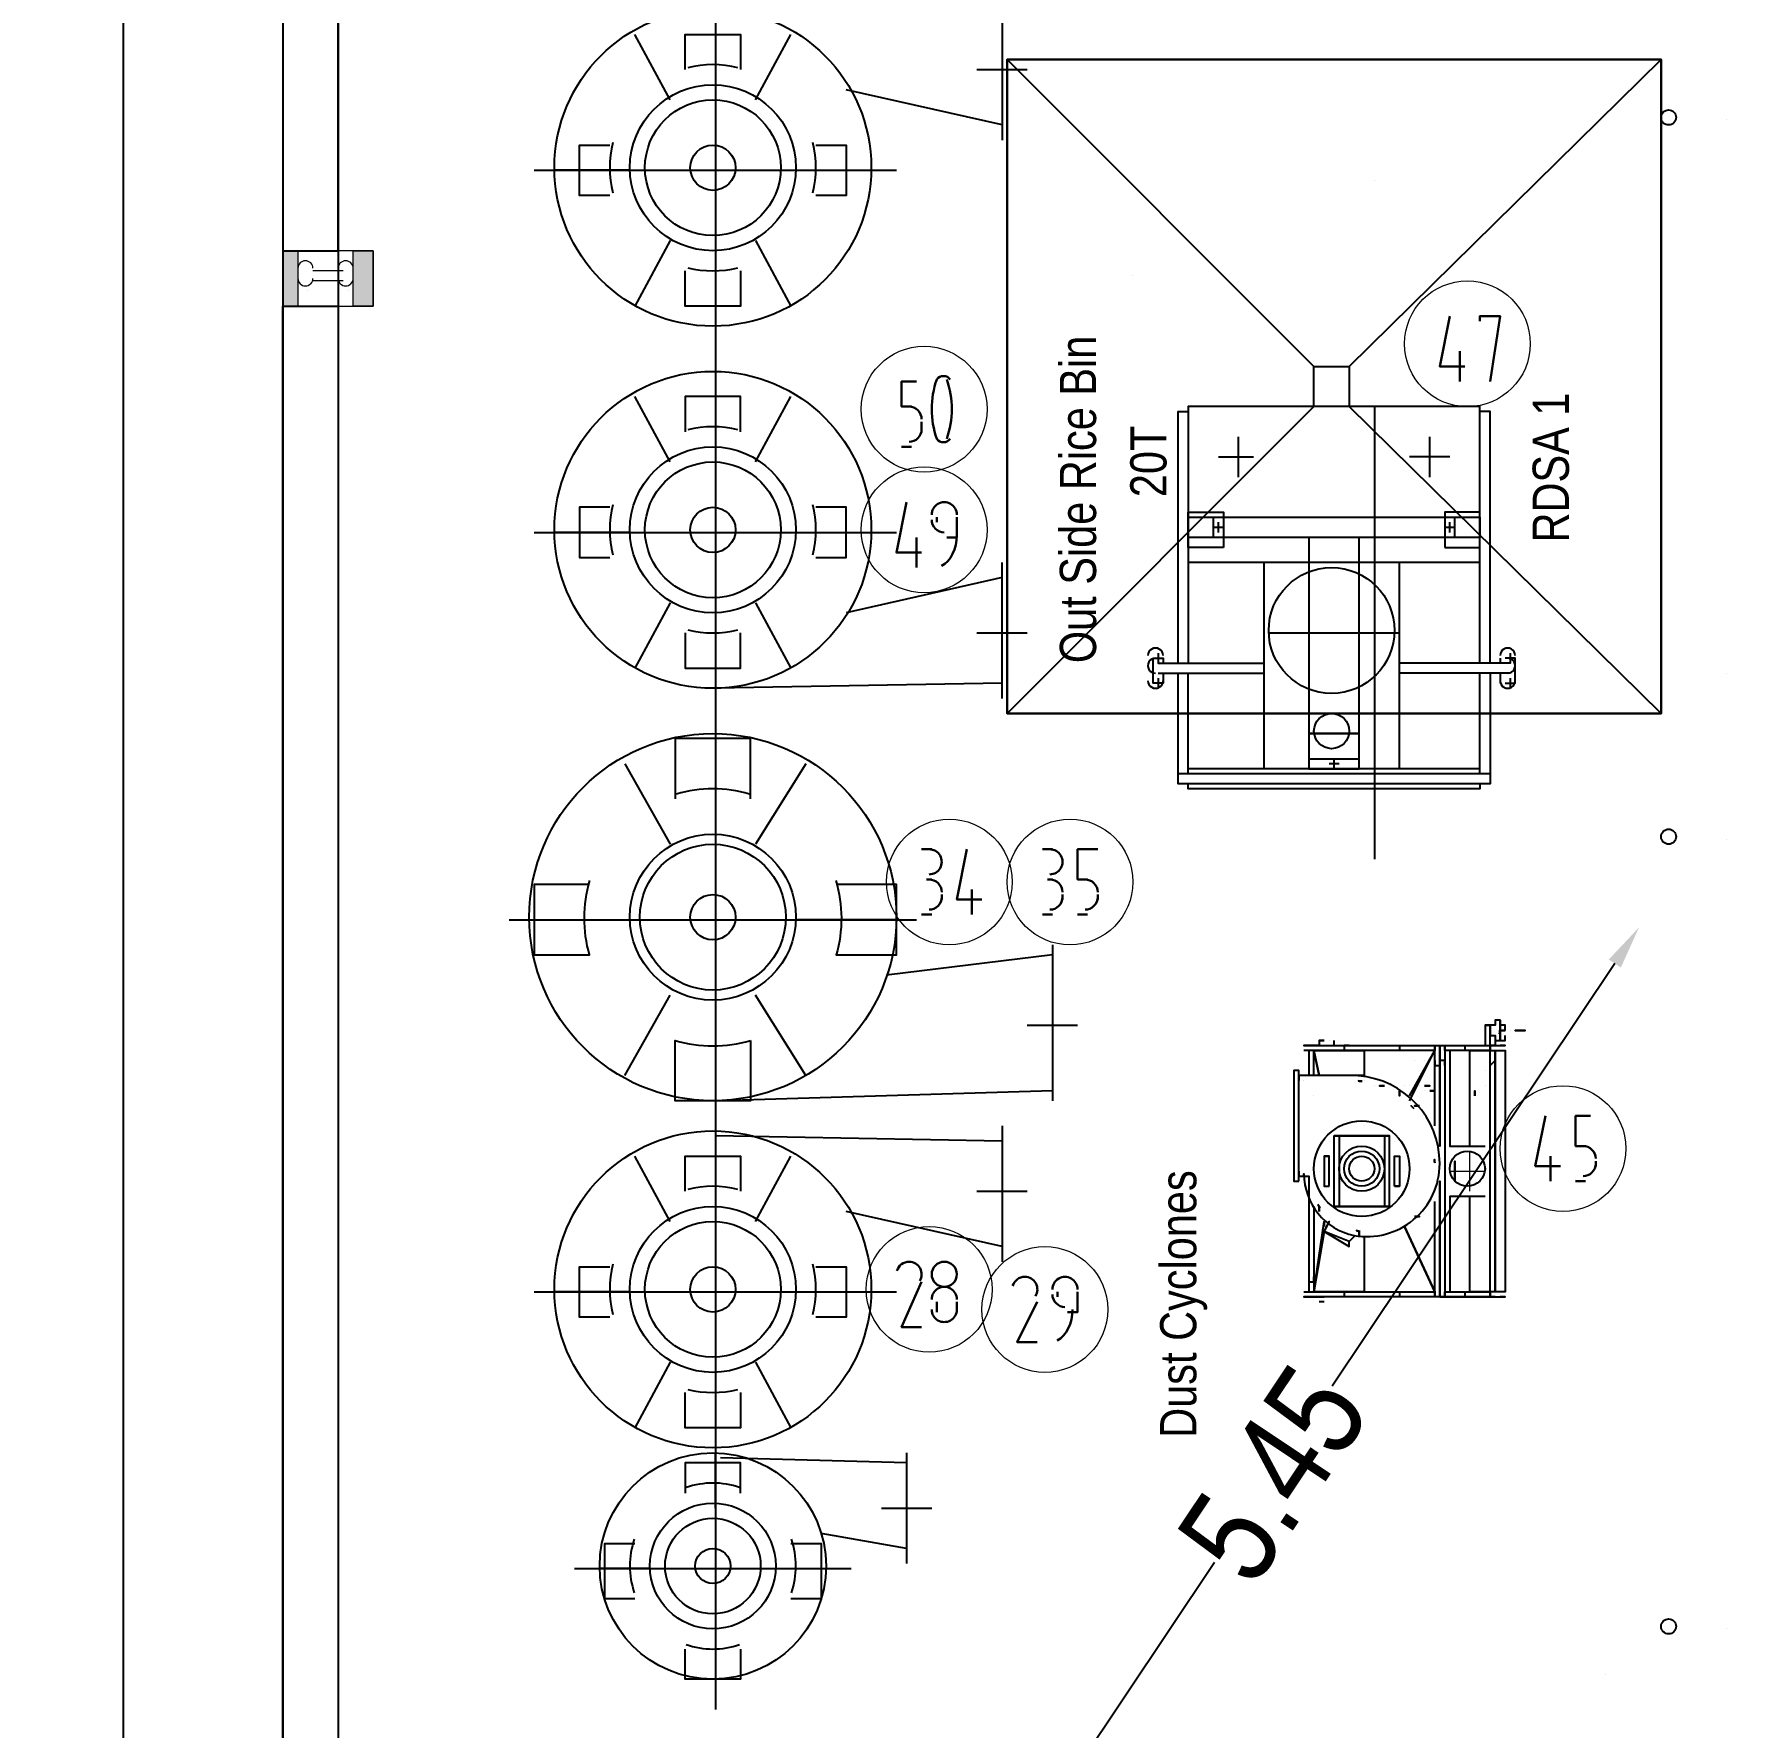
# Model space of a CAD drawing. Header units: metres. Extents: x -941 to 1333, y -28 to 1490.
# Drawn here: x 828.95 to 835.99, y 354.05 to 361.07 of the extents above; entities that cross this region are included whole.
import ezdxf

# ---------------------------------------------------------------- set-up
doc = ezdxf.new("R2010")
doc.units = ezdxf.units.M
for name, color, linetype in [('BLK_1_FLR_0_CARPET_AREA', 45, 'Continuous'), ('BLK_1_FLR_0_REGULAR_ROOM_1', 4, 'Continuous'), ('DIST_EXIT', 7, 'Continuous'), ('window', 3, 'Continuous')]:
    doc.layers.add(name, color=color, linetype=linetype)
doc.styles.add('style2A', font='swissc.ttf')
doc.dimstyles.get("Standard").update_dxf_attribs({"dimtxt": 0.4, "dimasz": 0.18, "dimexe": 0.18, "dimexo": 0.0625, "dimgap": 0, "dimtad": 0, "dimzin": 0, "dimdsep": 46, "dimtxsty": 'style2A', "dimcen": 0.09, "dimse1": 1, "dimse2": 1, "dimadec": 0, "dimazin": 0, "dimtfac": 1, "dimtofl": 0, "dimtmove": 0, "dimatfit": 3, "dimfxl": 0, "dimtolj": 1, "dimtzin": 0, "dimarcsym": 0})

# ---------------------------------------------------------------- blocks, each defined once
blk = doc.blocks.new('*D9')
at = {"layer": 'Defpoints', "color": 0}
for p in [(835.5958, 357.3657), (835.5958, 357.3657), (832.5677, 352.8386)]:
    blk.add_point(p, dxfattribs=at)
at = {"layer": 'DIST_EXIT', "color": 0, "lineweight": -2}
for p, q in [((835.4957, 357.2161), (834.3255, 355.4665)), ((832.6678, 352.9882), (833.8381, 354.7378))]:
    blk.add_line(p, q, dxfattribs=at)
at = {"layer": 'DIST_EXIT', "color": 0}
for points in [[(835.4708, 357.2328), (835.5207, 357.1994), (835.5958, 357.3657)], [(832.6429, 353.0049), (832.6927, 352.9716), (832.5677, 352.8386)]]:
    blk.add_solid(points, dxfattribs=at)
at = {"layer": 'DIST_EXIT', "color": 0, "insert": (834.0818, 355.1022), "char_height": 0.4, "attachment_point": 5, "rotation": 56.22233, "style": 'style2A'}
blk.add_mtext('\\A1;5.45', dxfattribs=at)
blk = doc.blocks.new('*D973')
at = {"layer": 'Defpoints', "color": 0}
for p in [(829.3206, 413.1762), (830.2093, 413.1762), (830.2093, 352.6697)]:
    blk.add_point(p, dxfattribs=at)
at = {"layer": 'window', "color": 0, "lineweight": -2}
for p, q in [((829.3206, 412.9962), (829.3206, 383.4584)), ((829.3206, 352.8497), (829.3206, 382.3875))]:
    blk.add_line(p, q, dxfattribs=at)
at = {"layer": 'window', "color": 0}
for points in [[(829.2906, 412.9962), (829.3506, 412.9962), (829.3206, 413.1762)], [(829.2906, 352.8497), (829.3506, 352.8497), (829.3206, 352.6697)]]:
    blk.add_solid(points, dxfattribs=at)
at = {"layer": 'window', "color": 0, "insert": (829.3206, 382.923), "char_height": 0.4, "attachment_point": 5, "rotation": 90, "style": 'style2A'}
blk.add_mtext('\\A1;60.51', dxfattribs=at)
blk = doc.blocks.new('*D971')
at = {"layer": 'Defpoints', "color": 0}
for p in [(829.9802, 413.4053), (827.8122, 352.4406), (829.9802, 352.4406)]:
    blk.add_point(p, dxfattribs=at)
at = {"layer": 'window', "color": 0, "lineweight": -2}
for p, q in [((827.8122, 413.2253), (827.8122, 383.4949)), ((827.8122, 352.6206), (827.8122, 382.351))]:
    blk.add_line(p, q, dxfattribs=at)
at = {"layer": 'window', "color": 0}
for points in [[(827.7822, 413.2253), (827.8422, 413.2253), (827.8122, 413.4053)], [(827.7822, 352.6206), (827.8422, 352.6206), (827.8122, 352.4406)]]:
    blk.add_solid(points, dxfattribs=at)
at = {"layer": 'window', "color": 0, "insert": (827.8122, 382.923), "char_height": 0.4, "attachment_point": 5, "rotation": 90, "style": 'style2A'}
blk.add_mtext('\\A1;60.97', dxfattribs=at)

msp = doc.modelspace()

# ---------------------------------------------------------------- linework, layer by layer
at = {"lineweight": 18}
for points in [[(836.66613, 352.44061), (829.98021, 352.44061), (829.98021, 413.40534), (836.66613, 413.40534), (841.5608, 413.40534)], [(830.08435, 360.12629), (830.08435, 360.12629)], [(830.25098, 360.12629), (830.25098, 360.12629)], [(830.35512, 360.12629), (830.35512, 359.93884)], [(830.0427, 360.08463), (830.0427, 360.04298)], [(830.10518, 360.08463), (830.10518, 360.08463)], [(830.23015, 360.08463), (830.10518, 360.08463)], [(830.23015, 360.08463), (830.23015, 360.08463)], [(830.27181, 360.04298), (830.27181, 360.08463)], [(830.08435, 360.00132), (830.08435, 360.00132)], [(830.10518, 360.04298), (830.10518, 360.04298)], [(830.23015, 360.04298), (830.10518, 360.04298)], [(830.23015, 360.04298), (830.23015, 360.04298)], [(830.25098, 360.00132), (830.25098, 360.00132)], [(834.89572, 356.27304), (834.89572, 356.35635), (834.89572, 356.43966)], [(834.8124, 356.35635), (834.87489, 356.35635), (834.89572, 356.35635), (834.9582, 356.35635)]]:
    msp.add_lwpolyline(points, dxfattribs=at)
at = {"lineweight": 25}
for points in [[(829.98021, 352.44061), (848.26755, 352.44061), (848.26755, 413.40534), (829.98021, 413.40534)], [(829.98021, 360.16795), (830.20933, 360.16795), (830.20933, 367.5412), (829.98021, 367.5412)], [(832.9795, 358.25173), (835.68719, 358.25173), (835.68719, 360.95943), (832.9795, 360.95943), (832.9795, 358.25173), (834.25003, 359.52227), (832.9795, 358.25173), (832.9795, 360.95943), (835.68719, 360.95943), (835.68719, 358.25173)], [(834.25003, 359.68889), (832.9795, 360.95943)], [(830.20933, 352.81552), (829.98021, 352.81552), (829.98021, 359.93884), (830.20933, 359.93884)], [(834.25003, 359.52227), (834.25003, 359.68889), (834.39583, 359.68889), (834.39583, 359.52227)], [(834.25003, 359.52227), (834.25003, 359.68889), (834.39583, 359.68889), (834.39583, 359.52227)], [(835.68719, 358.25173), (834.39583, 359.52227)], [(833.87512, 358.93907), (833.72932, 358.93907), (833.72932, 359.08487), (833.87512, 359.08487)], [(834.79157, 358.93907), (834.93737, 358.93907), (834.93737, 359.08487), (834.79157, 359.08487)], [(833.72932, 359.06404), (834.93737, 359.06404), (834.93737, 358.98073), (833.72932, 358.98073)], [(834.43749, 358.02262), (834.43749, 358.16842), (834.22921, 358.16842), (834.22921, 358.02262)], [(834.29169, 356.89789), (834.27086, 356.89789)], [(835.12483, 356.93955), (835.104, 356.93955), (835.12483, 356.93955), (835.104, 356.93955)], [(834.97903, 356.87706), (834.97903, 356.85623), (834.79157, 356.85623), (834.79157, 356.87706)], [(834.99986, 356.85623), (834.99986, 355.85647)], [(834.18755, 356.31469), (834.18755, 356.77292), (834.16672, 356.77292), (834.16672, 356.31469)], [(834.54163, 356.71043), (834.5208, 356.71043)], [(834.60412, 356.66878), (834.60412, 356.6896)], [(834.70826, 356.71043), (834.72909, 356.71043)], [(834.91654, 356.66878), (834.91654, 356.6896)], [(834.91654, 356.66878), (834.91654, 356.6896)], [(834.33335, 356.21055), (834.33335, 356.50215), (834.35418, 356.50215), (834.35418, 356.21055)], [(834.33335, 356.50215), (834.56246, 356.50215)], [(834.56246, 356.21055), (834.56246, 356.50215), (834.54163, 356.50215), (834.54163, 356.21055)], [(834.31252, 356.29387), (834.31252, 356.41884), (834.29169, 356.41884), (834.29169, 356.29387)], [(834.58329, 356.29387), (834.58329, 356.41884), (834.60412, 356.41884), (834.60412, 356.29387)], [(834.83323, 356.31469), (834.83323, 356.39801)], [(834.27086, 356.18972), (834.27086, 356.21055)], [(834.6666, 356.16889), (834.68743, 356.16889)], [(834.39583, 356.06475), (834.29169, 356.10641), (834.39583, 356.04392)], [(834.43749, 356.08558), (834.43749, 356.10641)], [(834.97903, 355.85647), (834.97903, 355.83564), (834.79157, 355.83564), (834.79157, 355.85647)]]:
    msp.add_lwpolyline(points, close=True, dxfattribs=at)
for points in [[(831.77146, 361.25102), (831.77146, 359.75138), (831.77146, 358.25173), (831.77146, 356.54381)], [(832.95867, 361.20937), (832.95867, 360.62617)], [(831.584, 360.7928), (831.4382, 361.06357)], [(831.64648, 360.91777), (831.64648, 361.06357), (831.8756, 361.06357), (831.8756, 360.91777)], [(831.93808, 360.7928), (832.08388, 361.06357)], [(832.85453, 360.91777), (833.06282, 360.91777)], [(834.39583, 359.68889), (835.68719, 360.95943)], [(832.95867, 360.68866), (832.31299, 360.83446)], [(835.95796, 360.70949), (835.95796, 360.70949)], [(831.33406, 360.39706), (831.20909, 360.39706), (831.20909, 360.60534), (831.33406, 360.60534)], [(832.18802, 360.60534), (832.31299, 360.60534), (832.31299, 360.39706), (832.18802, 360.39706)], [(831.02163, 360.5012), (832.52128, 360.5012)], [(831.41737, 360.5012), (831.10495, 360.5012)], [(832.10471, 360.5012), (832.41714, 360.5012)], [(834.49998, 360.45955), (834.49998, 360.45955)], [(831.584, 360.2096), (831.4382, 359.93884)], [(831.93808, 360.2096), (832.08388, 359.93884)], [(831.8756, 360.08463), (831.8756, 359.93884), (831.64648, 359.93884), (831.64648, 360.08463)], [(833.50021, 360.06381), (833.50021, 360.06381)], [(831.584, 359.29315), (831.4382, 359.56392)], [(831.8756, 359.41813), (831.8756, 359.56392), (831.64648, 359.56392), (831.64648, 359.41813)], [(831.93808, 359.29315), (832.08388, 359.56392)], [(833.68767, 358.46002), (833.68767, 359.50144), (833.72932, 359.50144)], [(834.93737, 358.46002), (834.93737, 359.52227), (833.72932, 359.52227), (833.72932, 358.46002)], [(834.49998, 359.52227), (834.49998, 357.64771)], [(834.97903, 358.46002), (834.97903, 359.50144), (834.93737, 359.50144)], [(833.93761, 359.23067), (833.93761, 359.3973)], [(834.72909, 359.23067), (834.72909, 359.3973)], [(833.8543, 359.31398), (834.00009, 359.31398)], [(834.8124, 359.31398), (834.64577, 359.31398)], [(831.33406, 359.1057), (831.20909, 359.1057), (831.20909, 358.89742), (831.33406, 358.89742)], [(832.18802, 358.89742), (832.31299, 358.89742), (832.31299, 359.1057), (832.18802, 359.1057)], [(831.02163, 359.00156), (832.52128, 359.00156)], [(831.41737, 359.00156), (831.10495, 359.00156)], [(832.10471, 359.00156), (832.41714, 359.00156)], [(833.83347, 358.98073), (833.83347, 359.06404)], [(833.87512, 359.02239), (833.83347, 359.02239)], [(833.8543, 359.00156), (833.8543, 359.04321)], [(833.8543, 359.02239), (833.8543, 359.02239)], [(834.83323, 359.02239), (834.79157, 359.02239)], [(834.8124, 359.00156), (834.8124, 359.04321)], [(834.8124, 359.02239), (834.8124, 359.02239)], [(834.83323, 358.98073), (834.83323, 359.06404)], [(834.22921, 358.98073), (834.22921, 358.06428), (834.43749, 358.06428), (834.43749, 358.98073)], [(832.95867, 358.31422), (832.95867, 358.87659)], [(834.93737, 358.87659), (833.72932, 358.87659)], [(834.04175, 358.87659), (834.04175, 358.02262)], [(834.60412, 358.02262), (834.60412, 358.87659)], [(832.95867, 358.8141), (832.31299, 358.6683)], [(831.584, 358.70996), (831.4382, 358.43919)], [(831.93808, 358.70996), (832.08388, 358.43919)], [(831.64648, 358.58499), (831.64648, 358.43919), (831.8756, 358.43919), (831.8756, 358.58499)], [(832.85453, 358.58499), (833.06282, 358.58499)], [(834.06258, 358.58499), (834.60412, 358.58499)], [(833.62518, 358.41836), (833.62518, 358.37671), (833.58353, 358.37671), (833.58353, 358.48085), (833.62518, 358.48085), (833.62518, 358.46002)], [(833.60435, 358.50168), (833.60435, 358.46002), (834.04175, 358.46002)], [(833.60435, 358.48085), (833.60435, 358.48085)], [(835.06234, 358.50168), (835.06234, 358.46002), (834.60412, 358.46002)], [(835.02069, 358.48085), (835.02069, 358.46002)], [(835.04151, 358.37671), (835.08317, 358.37671), (835.08317, 358.48085), (835.04151, 358.48085)], [(835.06234, 358.48085), (835.06234, 358.48085)], [(832.95867, 358.37671), (831.77146, 358.35588)], [(833.60435, 358.41836), (834.04175, 358.41836)], [(833.60435, 358.39753), (833.60435, 358.35588)], [(833.60435, 358.37671), (833.60435, 358.37671)], [(834.97903, 358.41836), (834.97903, 357.96014), (833.68767, 357.96014), (833.68767, 358.41836)], [(833.72932, 358.00179), (833.72932, 358.41836)], [(835.06234, 358.41836), (834.60412, 358.41836)], [(834.93737, 358.00179), (834.93737, 358.41836)], [(835.02069, 358.41836), (835.02069, 358.37671)], [(835.06234, 358.39753), (835.06234, 358.35588)], [(835.06234, 358.37671), (835.06234, 358.37671)], [(835.95796, 358.41836), (835.95796, 358.41836)], [(834.22921, 358.16842), (834.43749, 358.16842)], [(831.91725, 357.89765), (831.91725, 358.12676), (831.91725, 358.14759), (831.60483, 358.14759), (831.60483, 358.12676), (831.60483, 357.89765)], [(831.39654, 358.04345), (831.584, 357.7102)], [(832.14637, 358.04345), (831.93808, 357.7102)], [(834.93737, 358.02262), (833.72932, 358.02262)], [(834.35418, 358.04345), (834.31252, 358.04345)], [(834.33335, 358.02262), (834.33335, 358.06428)], [(834.33335, 358.04345), (834.33335, 358.04345)], [(834.97903, 358.00179), (833.68767, 358.00179)], [(834.93737, 357.96014), (834.93737, 357.93931), (833.72932, 357.93931), (833.72932, 357.96014)], [(834.39583, 357.96014), (834.25003, 357.96014)], [(835.95796, 357.73102), (835.95796, 357.73102)], [(831.02163, 357.54357), (831.02163, 357.54357)], [(830.91749, 357.39777), (832.60459, 357.39777)], [(831.02163, 357.39777), (831.41737, 357.39777)], [(832.52128, 357.39777), (832.10471, 357.39777)], [(831.02163, 357.25197), (831.02163, 357.25197)], [(833.16696, 357.25197), (832.47962, 357.16866)], [(833.16696, 357.29363), (833.16696, 356.64795)], [(831.39654, 356.75209), (831.584, 357.08534)], [(832.14637, 356.75209), (831.93808, 357.08534)], [(833.06282, 356.96037), (833.2711, 356.96037)], [(834.9582, 356.96037), (834.9582, 356.96037)], [(834.9582, 356.96037), (834.97903, 356.96037), (834.9582, 356.96037), (834.9582, 356.93955), (834.9582, 356.87706)], [(834.9582, 356.96037), (834.9582, 356.96037)], [(835.02069, 356.96037), (835.02069, 356.9812), (834.99986, 356.9812), (834.99986, 356.96037), (834.97903, 356.96037), (834.97903, 356.93955), (834.97903, 356.91872), (834.99986, 356.91872), (834.99986, 356.89789), (834.99986, 356.87706), (834.97903, 356.87706), (834.97903, 356.93955), (834.97903, 356.96037), (834.97903, 356.93955)], [(834.99986, 356.9812), (834.99986, 356.96037), (834.97903, 356.96037), (834.97903, 356.93955), (834.97903, 356.91872), (834.99986, 356.91872), (834.99986, 356.89789), (835.02069, 356.89789), (835.02069, 356.91872), (835.02069, 356.93955), (835.02069, 356.96037), (835.02069, 356.9812)], [(834.97903, 356.96037), (834.97903, 356.96037)], [(834.97903, 356.96037), (834.97903, 356.96037)], [(834.99986, 356.9812), (834.99986, 356.9812)], [(835.04151, 356.93955), (835.04151, 356.96037), (835.02069, 356.96037), (835.02069, 356.9812), (835.02069, 356.96037), (835.02069, 356.93955), (835.02069, 356.91872), (835.02069, 356.89789), (835.04151, 356.89789), (835.04151, 356.91872)], [(834.29169, 356.89789), (834.27086, 356.89789), (834.27086, 356.87706), (834.20838, 356.87706), (834.27086, 356.87706)], [(834.27086, 356.89789), (834.27086, 356.89789)], [(834.27086, 356.89789), (834.27086, 356.89789)], [(834.29169, 356.89789), (834.29169, 356.89789)], [(834.31252, 356.89789), (834.31252, 356.89789)], [(834.33335, 356.89789), (834.33335, 356.89789)], [(834.33335, 356.87706), (834.33335, 356.89789)], [(834.9582, 356.93955), (834.9582, 356.93955)], [(834.9582, 356.93955), (834.9582, 356.93955)], [(834.9582, 356.93955), (834.9582, 356.93955)], [(834.9582, 356.89789), (834.9582, 356.89789)], [(834.97903, 356.93955), (834.97903, 356.93955)], [(834.97903, 356.93955), (834.97903, 356.93955)], [(834.97903, 356.93955), (834.97903, 356.93955)], [(834.99986, 356.89789), (834.99986, 356.89789)], [(834.99986, 356.89789), (834.99986, 356.89789)], [(835.04151, 356.93955), (835.02069, 356.93955), (835.04151, 356.93955)], [(835.02069, 356.93955), (835.02069, 356.93955)], [(835.02069, 356.93955), (835.02069, 356.93955)], [(835.02069, 356.93955), (835.02069, 356.93955)], [(835.02069, 356.93955), (835.02069, 356.93955)], [(835.02069, 356.89789), (835.02069, 356.89789)], [(835.02069, 356.89789), (835.02069, 356.89789)], [(835.02069, 356.89789), (835.02069, 356.89789)], [(835.04151, 356.93955), (835.04151, 356.93955)], [(835.04151, 356.93955), (835.04151, 356.93955)], [(835.04151, 356.93955), (835.04151, 356.93955)], [(835.04151, 356.93955), (835.04151, 356.93955)], [(835.06234, 356.93955), (835.06234, 356.93955)], [(835.06234, 356.93955), (835.06234, 356.93955)], [(835.06234, 356.93955), (835.06234, 356.93955)], [(835.08317, 356.93955), (835.08317, 356.93955)], [(835.104, 356.93955), (835.08317, 356.93955), (835.104, 356.93955)], [(835.08317, 356.93955), (835.08317, 356.93955)], [(835.104, 356.93955), (835.08317, 356.93955), (835.104, 356.93955)], [(835.08317, 356.93955), (835.08317, 356.93955)], [(835.12483, 356.93955), (835.104, 356.93955), (835.12483, 356.93955)], [(835.104, 356.93955), (835.104, 356.93955)], [(835.104, 356.93955), (835.104, 356.93955)], [(835.104, 356.93955), (835.104, 356.93955)], [(835.12483, 356.93955), (835.12483, 356.93955)], [(835.12483, 356.93955), (835.12483, 356.93955)], [(835.12483, 356.93955), (835.12483, 356.93955)], [(834.25003, 356.87706), (834.74992, 356.87706), (834.74992, 356.85623), (834.25003, 356.85623), (834.45832, 356.85623), (834.45832, 356.75209), (834.18755, 356.75209), (834.18755, 356.73126)], [(834.20838, 356.87706), (834.20838, 356.87706)], [(834.20838, 356.87706), (834.20838, 356.87706)], [(834.27086, 356.85623), (834.20838, 356.85623)], [(834.22921, 356.87706), (834.22921, 356.87706)], [(834.22921, 356.85623), (834.22921, 356.75209)], [(834.22921, 356.81458), (834.22921, 356.81458)], [(834.25003, 356.75209), (834.25003, 356.85623), (834.27086, 356.75209), (834.25003, 356.85623)], [(834.25003, 356.85623), (834.25003, 356.85623)], [(834.25003, 356.85623), (834.25003, 356.85623)], [(834.25003, 356.85623), (834.25003, 356.85623)], [(834.27086, 356.87706), (834.27086, 356.87706)], [(834.27086, 356.87706), (834.27086, 356.87706)], [(834.27086, 356.87706), (834.27086, 356.87706)], [(834.27086, 356.87706), (834.27086, 356.87706)], [(834.27086, 356.87706), (834.27086, 356.87706)], [(834.27086, 356.87706), (834.27086, 356.87706)], [(834.29169, 356.87706), (834.29169, 356.87706)], [(834.31252, 356.87706), (834.31252, 356.87706)], [(834.37501, 356.87706), (834.37501, 356.87706)], [(834.39583, 356.87706), (834.37501, 356.87706), (834.37501, 356.85623)], [(834.37501, 356.87706), (834.37501, 356.87706)], [(834.37501, 356.85623), (834.37501, 356.85623)], [(834.64577, 356.64795), (834.74992, 356.85623), (834.45832, 356.85623)], [(834.60412, 356.87706), (834.60412, 356.87706)], [(834.60412, 356.87706), (834.60412, 356.85623)], [(834.60412, 356.87706), (834.60412, 356.87706)], [(834.62495, 356.87706), (834.62495, 356.87706)], [(834.62495, 356.85623), (834.62495, 356.85623)], [(834.64577, 356.66878), (834.74992, 356.85623)], [(834.6666, 356.85623), (834.6666, 356.85623)], [(834.6666, 356.81458), (834.6666, 356.81458)], [(834.70826, 356.85623), (834.70826, 356.85623)], [(834.70826, 356.81458), (834.70826, 356.81458)], [(834.74992, 356.87706), (834.74992, 356.87706)], [(834.74992, 356.54381), (834.74992, 356.87706), (834.77074, 356.87706), (834.77074, 356.48132)], [(834.74992, 356.87706), (834.74992, 356.87706)], [(834.74992, 356.85623), (834.74992, 356.85623)], [(834.74992, 356.81458), (834.74992, 356.81458)], [(834.74992, 356.81458), (834.74992, 356.79375), (834.77074, 356.79375)], [(834.74992, 356.81458), (834.74992, 356.81458)], [(834.77074, 356.87706), (834.77074, 356.87706)], [(834.77074, 356.85623), (834.77074, 356.46049), (834.77074, 356.87706), (834.79157, 356.87706), (834.79157, 356.8354), (834.79157, 356.46049), (834.79157, 356.25221), (834.79157, 355.8773), (834.79157, 355.83564), (834.77074, 355.83564), (834.77074, 356.31469), (834.77074, 355.85647)], [(834.77074, 356.87706), (834.77074, 356.87706)], [(834.77074, 356.87706), (834.77074, 356.87706)], [(834.9582, 355.83564), (834.77074, 355.83564), (834.99986, 355.83564), (834.97903, 355.83564), (834.97903, 355.8773), (834.97903, 356.25221), (834.97903, 356.46049), (834.97903, 356.85623)], [(834.77074, 356.85623), (834.77074, 356.85623)], [(834.77074, 356.85623), (834.77074, 356.85623)], [(834.77074, 356.85623), (834.77074, 356.85623)], [(834.79157, 356.79375), (834.79157, 356.81458), (834.77074, 356.81458)], [(834.77074, 356.81458), (834.77074, 356.81458)], [(834.77074, 356.81458), (834.77074, 356.81458)], [(834.79157, 356.85623), (834.79157, 356.85623)], [(834.79157, 356.85623), (834.79157, 356.85623)], [(834.79157, 356.81458), (834.79157, 356.81458)], [(834.79157, 356.81458), (834.79157, 356.81458)], [(834.89572, 356.85623), (834.8124, 356.85623), (834.8124, 356.46049), (834.9582, 356.46049)], [(834.87489, 356.87706), (834.87489, 356.85623)], [(834.87489, 356.87706), (834.87489, 356.87706)], [(834.89572, 356.87706), (834.89572, 356.87706)], [(834.89572, 356.87706), (834.89572, 356.87706)], [(834.89572, 356.85623), (834.89572, 356.85623)], [(834.89572, 356.46049), (834.89572, 356.85623), (834.97903, 356.85623), (835.04151, 356.85623), (835.04151, 355.85647), (834.97903, 355.85647), (834.89572, 355.85647), (834.89572, 356.25221)], [(834.97903, 356.87706), (834.97903, 356.87706)], [(834.97903, 356.87706), (834.97903, 356.87706)], [(834.97903, 356.46049), (834.97903, 356.8354), (834.97903, 356.87706), (835.04151, 356.87706)], [(834.97903, 356.87706), (835.04151, 356.87706), (835.02069, 356.87706)], [(834.97903, 356.85623), (834.97903, 356.85623)], [(834.97903, 356.85623), (834.97903, 356.85623)], [(834.97903, 356.81458), (834.97903, 356.81458)], [(834.97903, 356.79375), (834.99986, 356.81458)], [(834.97903, 356.81458), (834.97903, 356.81458)], [(834.99986, 356.87706), (834.99986, 356.87706)], [(834.99986, 356.87706), (834.99986, 356.87706)], [(834.99986, 356.87706), (834.99986, 356.87706)], [(834.99986, 356.87706), (834.99986, 356.87706)], [(834.99986, 356.87706), (834.99986, 356.87706)], [(834.99986, 356.85623), (834.99986, 356.85623)], [(834.99986, 356.85623), (834.99986, 356.85623)], [(834.99986, 356.85623), (834.99986, 356.85623)], [(834.99986, 356.85623), (834.99986, 356.85623)], [(834.99986, 356.85623), (834.99986, 356.85623)], [(834.99986, 356.85623), (834.99986, 355.85647)], [(834.99986, 356.81458), (834.99986, 356.81458)], [(835.02069, 356.87706), (835.02069, 356.87706)], [(835.04151, 356.87706), (835.04151, 356.87706)], [(835.04151, 356.87706), (835.04151, 356.87706)], [(835.04151, 356.87706), (835.04151, 356.87706)], [(834.9582, 356.77292), (834.9582, 356.77292)], [(834.9582, 356.77292), (834.9582, 356.77292)], [(833.16696, 356.6896), (831.79228, 356.64795)], [(834.18755, 356.73126), (834.18755, 356.73126)], [(834.18755, 356.73126), (834.18755, 356.73126)], [(834.20838, 356.73126), (834.20838, 356.73126)], [(834.45832, 356.73126), (834.45832, 356.73126)], [(834.45832, 356.73126), (834.45832, 356.73126)], [(834.49998, 356.71043), (834.49998, 356.71043)], [(834.5208, 356.73126), (834.5208, 356.73126)], [(834.5208, 356.71043), (834.5208, 356.71043)], [(834.5208, 356.71043), (834.5208, 356.71043)], [(834.5208, 356.71043), (834.5208, 356.71043)], [(834.5208, 356.71043), (834.5208, 356.71043)], [(834.5208, 356.71043), (834.5208, 356.71043)], [(834.54163, 356.71043), (834.54163, 356.71043)], [(834.56246, 356.71043), (834.56246, 356.71043)], [(834.60412, 356.6896), (834.60412, 356.66878), (834.60412, 356.6896)], [(834.60412, 356.6896), (834.60412, 356.6896)], [(834.60412, 356.6896), (834.60412, 356.6896)], [(834.60412, 356.6896), (834.60412, 356.6896)], [(834.62495, 356.71043), (834.62495, 356.71043)], [(834.64577, 356.71043), (834.64577, 356.71043)], [(834.6666, 356.71043), (834.6666, 356.71043)], [(834.68743, 356.71043), (834.68743, 356.71043)], [(834.70826, 356.71043), (834.70826, 356.71043)], [(834.70826, 356.71043), (834.70826, 356.71043)], [(834.70826, 356.71043), (834.70826, 356.71043)], [(834.70826, 356.6896), (834.70826, 356.6896)], [(834.72909, 356.71043), (834.72909, 356.71043)], [(834.72909, 356.71043), (834.72909, 356.71043)], [(834.72909, 356.71043), (834.72909, 356.71043)], [(834.72909, 356.6896), (834.72909, 356.6896)], [(834.72909, 356.6896), (834.74992, 356.6896), (834.72909, 356.6896)], [(834.72909, 356.6896), (834.72909, 356.6896)], [(834.74992, 356.6896), (834.74992, 356.6896)], [(834.91654, 356.6896), (834.91654, 356.6896)], [(834.91654, 356.6896), (834.91654, 356.6896)], [(834.91654, 356.6896), (834.91654, 356.6896)], [(834.91654, 356.6896), (834.91654, 356.6896)], [(834.9582, 356.71043), (834.9582, 356.71043)], [(831.77146, 356.60629), (831.77146, 355.10665)], [(831.91725, 356.64795), (831.91725, 356.64795)], [(834.25003, 356.66878), (834.25003, 356.66878)], [(834.25003, 356.66878), (834.25003, 356.66878)], [(834.25003, 356.66878), (834.25003, 356.66878)], [(834.60412, 356.66878), (834.60412, 356.66878)], [(834.60412, 356.66878), (834.60412, 356.66878)], [(834.60412, 356.66878), (834.60412, 356.66878)], [(834.60412, 356.66878), (834.60412, 356.66878)], [(834.60412, 356.66878), (834.60412, 356.66878)], [(834.60412, 356.66878), (834.60412, 356.66878)], [(834.6666, 356.62712), (834.6666, 356.62712)], [(834.68743, 356.62712), (834.6666, 356.62712), (834.68743, 356.62712)], [(834.68743, 356.62712), (834.68743, 356.62712)], [(834.74992, 356.62712), (834.74992, 356.62712)], [(834.74992, 356.62712), (834.74992, 356.62712)], [(834.79157, 356.62712), (834.79157, 356.62712)], [(834.79157, 356.62712), (834.79157, 356.62712)], [(834.89572, 356.66878), (834.89572, 356.66878)], [(834.91654, 356.66878), (834.91654, 356.66878)], [(834.91654, 356.66878), (834.91654, 356.66878)], [(834.91654, 356.66878), (834.91654, 356.66878)], [(834.91654, 356.66878), (834.91654, 356.66878)], [(834.91654, 356.66878), (834.91654, 356.66878)], [(834.91654, 356.66878), (834.91654, 356.66878)], [(834.91654, 356.66878), (834.91654, 356.66878)], [(834.91654, 356.66878), (834.91654, 356.66878)], [(834.97903, 356.62712), (834.97903, 356.62712)], [(834.97903, 356.62712), (834.97903, 356.62712)], [(832.95867, 356.54381), (832.95867, 355.98144)], [(834.45832, 356.54381), (834.45832, 356.54381)], [(834.45832, 356.54381), (834.45832, 356.54381)], [(832.95867, 356.48132), (831.77146, 356.50215)], [(834.31252, 356.48132), (834.31252, 356.48132)], [(834.31252, 356.48132), (834.31252, 356.48132)], [(834.33335, 356.50215), (834.33335, 356.50215)], [(834.56246, 356.50215), (834.56246, 356.50215)], [(834.58329, 356.48132), (834.58329, 356.48132)], [(834.58329, 356.48132), (834.58329, 356.48132)], [(831.584, 356.14807), (831.4382, 356.41884)], [(831.64648, 356.27304), (831.64648, 356.41884), (831.8756, 356.41884), (831.8756, 356.27304)], [(831.93808, 356.14807), (832.08388, 356.41884)], [(834.29169, 356.41884), (834.29169, 356.41884)], [(834.29169, 356.41884), (834.31252, 356.41884)], [(834.31252, 356.41884), (834.31252, 356.41884)], [(834.58329, 356.41884), (834.58329, 356.41884)], [(834.58329, 356.41884), (834.60412, 356.41884)], [(834.60412, 356.41884), (834.60412, 356.41884)], [(834.77074, 356.39801), (834.77074, 356.39801)], [(834.77074, 356.39801), (834.77074, 356.39801)], [(834.79157, 356.43966), (834.79157, 356.43966)], [(834.79157, 356.43966), (834.79157, 356.43966)], [(834.8124, 356.46049), (834.8124, 356.46049)], [(834.8124, 356.46049), (834.8124, 356.46049)], [(834.8124, 356.46049), (834.8124, 356.46049)], [(834.83323, 356.31469), (834.83323, 356.39801)], [(834.9582, 356.46049), (834.9582, 356.46049)], [(834.97903, 356.43966), (834.97903, 356.43966)], [(834.97903, 356.43966), (834.97903, 356.43966)], [(834.18755, 356.35635), (834.18755, 356.33552), (834.22921, 356.33552), (834.22921, 355.85647)], [(834.18755, 356.35635), (834.18755, 356.35635)], [(834.27086, 356.35635), (834.27086, 356.35635)], [(834.27086, 356.35635), (834.27086, 356.35635)], [(834.62495, 356.35635), (834.62495, 356.35635)], [(834.62495, 356.35635), (834.62495, 356.35635)], [(834.9582, 356.35635), (834.9582, 356.35635)], [(834.9582, 356.35635), (834.9582, 356.35635)], [(834.9582, 356.35635), (834.9582, 356.35635)], [(832.85453, 356.27304), (833.06282, 356.27304)], [(834.29169, 356.29387), (834.29169, 356.29387)], [(834.29169, 356.29387), (834.31252, 356.29387)], [(834.31252, 356.29387), (834.31252, 356.29387)], [(834.58329, 356.29387), (834.58329, 356.29387)], [(834.58329, 356.29387), (834.60412, 356.29387)], [(834.60412, 356.29387), (834.60412, 356.29387)], [(834.77074, 356.29387), (834.77074, 355.83564), (834.74992, 355.83564), (834.74992, 356.23138)], [(834.74992, 356.27304), (834.74992, 356.27304)], [(834.74992, 356.27304), (834.74992, 356.27304)], [(834.79157, 356.27304), (834.79157, 356.27304)], [(834.79157, 356.27304), (834.79157, 356.27304)], [(834.9582, 356.25221), (834.8124, 356.25221), (834.8124, 355.85647), (834.89572, 355.85647)], [(834.8124, 356.25221), (834.8124, 356.25221)], [(834.8124, 356.25221), (834.8124, 356.25221)], [(834.8124, 356.25221), (834.8124, 356.25221)], [(834.9582, 356.25221), (834.9582, 356.25221)], [(834.97903, 356.27304), (834.97903, 356.27304)], [(834.97903, 356.27304), (834.97903, 356.27304)], [(834.97903, 355.85647), (834.97903, 356.25221)], [(832.95867, 356.04392), (832.31299, 356.18972)], [(834.25003, 356.21055), (834.25003, 355.85647), (834.74992, 355.85647), (834.74992, 355.83564), (834.25003, 355.83564)], [(834.27086, 356.21055), (834.27086, 356.21055)], [(834.27086, 356.21055), (834.27086, 356.21055)], [(834.27086, 356.18972), (834.27086, 356.18972)], [(834.27086, 356.18972), (834.27086, 356.18972)], [(834.31252, 356.23138), (834.31252, 356.23138)], [(834.31252, 356.23138), (834.31252, 356.23138)], [(834.33335, 356.21055), (834.33335, 356.21055)], [(834.33335, 356.21055), (834.56246, 356.21055), (834.33335, 356.21055)], [(834.45832, 356.18972), (834.45832, 356.18972)], [(834.45832, 356.18972), (834.45832, 356.18972)], [(834.56246, 356.21055), (834.56246, 356.21055)], [(834.58329, 356.23138), (834.58329, 356.23138)], [(834.58329, 356.23138), (834.58329, 356.23138)], [(834.29169, 356.10641), (834.25003, 355.85647), (834.29169, 356.14807), (834.29169, 356.12724)], [(834.29169, 356.10641), (834.31252, 356.14807), (834.29169, 356.10641)], [(834.45832, 355.85647), (834.74992, 355.85647), (834.62495, 356.12724), (834.74992, 355.85647)], [(834.6666, 356.16889), (834.6666, 356.16889)], [(834.6666, 356.16889), (834.6666, 356.16889)], [(834.68743, 356.16889), (834.68743, 356.16889)], [(834.68743, 356.16889), (834.68743, 356.16889)], [(834.22921, 356.08558), (834.22921, 356.08558)], [(834.45832, 356.08558), (834.45832, 355.85647), (834.25003, 355.85647)], [(834.29169, 356.10641), (834.29169, 356.10641)], [(834.29169, 356.10641), (834.29169, 356.10641)], [(834.41666, 356.08558), (834.39583, 356.06475), (834.41666, 356.08558)], [(834.39583, 356.06475), (834.39583, 356.06475)], [(834.39583, 356.06475), (834.39583, 356.06475)], [(834.43749, 356.08558), (834.43749, 356.08558)], [(834.43749, 356.08558), (834.43749, 356.08558)], [(834.74992, 356.08558), (834.74992, 356.08558)], [(834.74992, 356.08558), (834.74992, 356.08558)], [(834.79157, 356.08558), (834.79157, 356.08558)], [(834.79157, 356.08558), (834.79157, 356.08558)], [(834.97903, 356.08558), (834.97903, 356.08558)], [(834.97903, 356.08558), (834.97903, 356.08558)], [(831.33406, 355.75233), (831.20909, 355.75233), (831.20909, 355.96061), (831.33406, 355.96061)], [(832.18802, 355.96061), (832.31299, 355.96061), (832.31299, 355.75233), (832.18802, 355.75233)], [(834.22921, 355.89813), (834.25003, 355.89813), (834.25003, 355.91895)], [(834.22921, 355.91895), (834.22921, 355.91895)], [(831.02163, 355.85647), (832.52128, 355.85647)], [(831.41737, 355.85647), (831.10495, 355.85647)], [(832.10471, 355.85647), (832.41714, 355.85647)], [(834.20838, 355.85647), (834.27086, 355.85647)], [(834.20838, 355.83564), (834.20838, 355.83564)], [(834.20838, 355.83564), (834.20838, 355.83564)], [(834.27086, 355.83564), (834.20838, 355.83564), (834.27086, 355.83564), (834.29169, 355.83564)], [(834.22921, 355.89813), (834.22921, 355.89813)], [(834.22921, 355.89813), (834.22921, 355.89813)], [(834.22921, 355.83564), (834.22921, 355.83564)], [(834.25003, 355.85647), (834.25003, 355.85647)], [(834.25003, 355.85647), (834.25003, 355.85647)], [(834.25003, 355.85647), (834.25003, 355.85647)], [(834.27086, 355.83564), (834.27086, 355.83564)], [(834.27086, 355.83564), (834.27086, 355.83564)], [(834.27086, 355.83564), (834.27086, 355.83564)], [(834.29169, 355.83564), (834.29169, 355.83564)], [(834.31252, 355.83564), (834.31252, 355.83564)], [(834.37501, 355.85647), (834.37501, 355.85647)], [(834.39583, 355.85647), (834.37501, 355.85647), (834.37501, 355.83564)], [(834.37501, 355.85647), (834.37501, 355.85647)], [(834.37501, 355.83564), (834.37501, 355.83564)], [(834.60412, 355.85647), (834.60412, 355.85647)], [(834.60412, 355.85647), (834.60412, 355.83564)], [(834.60412, 355.85647), (834.60412, 355.85647)], [(834.62495, 355.85647), (834.62495, 355.85647)], [(834.62495, 355.83564), (834.62495, 355.83564)], [(834.74992, 355.89813), (834.74992, 355.89813)], [(834.74992, 355.89813), (834.74992, 355.89813)], [(834.74992, 355.85647), (834.74992, 355.85647)], [(834.74992, 355.83564), (834.74992, 355.83564)], [(834.74992, 355.83564), (834.74992, 355.83564)], [(834.77074, 355.85647), (834.77074, 355.85647)], [(834.77074, 355.85647), (834.77074, 355.85647)], [(834.77074, 355.85647), (834.77074, 355.85647)], [(834.77074, 355.83564), (834.77074, 355.83564)], [(834.77074, 355.83564), (834.77074, 355.83564)], [(834.77074, 355.83564), (834.77074, 355.83564)], [(834.79157, 355.89813), (834.79157, 355.89813)], [(834.79157, 355.89813), (834.79157, 355.89813)], [(834.79157, 355.85647), (834.79157, 355.85647)], [(834.79157, 355.85647), (834.79157, 355.85647)], [(834.87489, 355.85647), (834.87489, 355.83564)], [(834.87489, 355.85647), (834.87489, 355.85647)], [(834.89572, 355.85647), (834.89572, 355.85647)], [(834.89572, 355.85647), (834.89572, 355.85647)], [(834.89572, 355.83564), (834.89572, 355.83564)], [(834.97903, 355.89813), (834.97903, 355.89813)], [(834.97903, 355.89813), (834.97903, 355.89813)], [(834.97903, 355.85647), (834.97903, 355.85647)], [(834.97903, 355.85647), (834.97903, 355.85647)], [(834.97903, 355.83564), (834.97903, 355.83564)], [(834.97903, 355.83564), (834.97903, 355.83564)], [(834.99986, 355.83564), (834.97903, 355.83564), (835.04151, 355.83564), (835.02069, 355.83564)], [(834.97903, 355.83564), (835.04151, 355.83564)], [(834.99986, 355.85647), (834.99986, 355.85647)], [(834.99986, 355.85647), (834.99986, 355.85647)], [(834.99986, 355.85647), (834.99986, 355.85647)], [(834.99986, 355.85647), (834.99986, 355.85647)], [(834.99986, 355.85647), (834.99986, 355.85647)], [(834.99986, 355.85647), (834.99986, 355.85647)], [(834.99986, 355.83564), (834.99986, 355.83564)], [(834.99986, 355.83564), (834.99986, 355.83564)], [(834.99986, 355.83564), (834.99986, 355.83564)], [(835.02069, 355.83564), (835.02069, 355.83564)], [(835.04151, 355.83564), (835.04151, 355.83564)], [(835.04151, 355.83564), (835.04151, 355.83564)], [(835.04151, 355.83564), (835.04151, 355.83564)], [(834.29169, 355.81481), (834.27086, 355.81481)], [(834.29169, 355.81481), (834.29169, 355.81481)], [(831.584, 355.56487), (831.4382, 355.2941)], [(831.93808, 355.56487), (832.08388, 355.2941)], [(831.8756, 355.4399), (831.8756, 355.2941), (831.64648, 355.2941), (831.64648, 355.4399)], [(831.77146, 355.27327), (831.77146, 354.12771)], [(831.8756, 355.02333), (831.8756, 355.1483), (831.64648, 355.1483), (831.64648, 355.02333)], [(831.77146, 354.96085), (831.77146, 355.18996)], [(832.56293, 355.1483), (831.79228, 355.16913)], [(832.56293, 355.18996), (832.56293, 354.73174)], [(832.45879, 354.96085), (832.66708, 354.96085)], [(832.56293, 354.79422), (832.20885, 354.85671)], [(831.4382, 354.58594), (831.31323, 354.58594), (831.31323, 354.81505), (831.4382, 354.81505)], [(832.08388, 354.81505), (832.20885, 354.81505), (832.20885, 354.58594), (832.08388, 354.58594)], [(831.18826, 354.71091), (832.33382, 354.71091)], [(831.50069, 354.71091), (831.2924, 354.71091)], [(832.0214, 354.71091), (832.22968, 354.71091)], [(831.77146, 354.44014), (831.77146, 354.23185)], [(835.95796, 354.46097), (835.95796, 354.46097)], [(831.8756, 354.37765), (831.8756, 354.25268), (831.64648, 354.25268), (831.64648, 354.37765)], [(835.45808, 354.27351), (835.45808, 354.27351)]]:
    msp.add_lwpolyline(points, dxfattribs=at)
at = {"lineweight": 18}
for points in [[(829.98021, 359.93884), (830.35512, 359.93884), (830.35512, 360.16795), (829.98021, 360.16795)], [(830.0427, 359.93884), (830.27181, 359.93884), (830.27181, 360.16795), (830.0427, 360.16795)], [(830.27181, 360.16795), (830.35512, 360.16795), (830.35512, 359.93884), (830.27181, 359.93884)]]:
    msp.add_lwpolyline(points, close=True, dxfattribs=at)
for points in [[(830.10518, 360.09505, 0.414215), (830.07394, 360.12629, 0.414215), (830.0427, 360.09505)], [(830.27181, 360.09505, 0.414215), (830.24057, 360.12629, 0.414215), (830.20933, 360.09505)], [(830.0427, 360.05339, 0.414215), (830.07394, 360.02215, 0.414215), (830.10518, 360.05339)], [(830.20933, 360.05339, 0.414215), (830.24057, 360.02215, 0.414215), (830.27181, 360.05339)]]:
    msp.add_lwpolyline(points, format="xyb", dxfattribs=at)
at = {"lineweight": 30}
for points in [[(834.8124, 359.89718), (834.77074, 359.68889), (834.87489, 359.68889)], [(834.97903, 359.62641), (835.02069, 359.89718), (834.93737, 359.89718), (834.93737, 359.87635)], [(834.85406, 359.75138), (834.85406, 359.62641)], [(832.58376, 359.52227), (832.54211, 359.52227), (832.54211, 359.62641), (832.60459, 359.62641)], [(832.62542, 359.41813), (832.62542, 359.45978)], [(832.54211, 359.35564), (832.58376, 359.35564)], [(832.56293, 359.12653), (832.52128, 358.91824), (832.62542, 358.91824)], [(832.6879, 359.06404), (832.6879, 359.04321)], [(832.72956, 358.98073), (832.77122, 358.98073), (832.77122, 359.06404)], [(832.60459, 358.98073), (832.60459, 358.85576)], [(832.62542, 357.68937), (832.66708, 357.68937)], [(832.81288, 357.68937), (832.77122, 357.48108), (832.87536, 357.48108)], [(833.1253, 357.68937), (833.16696, 357.68937)], [(833.31276, 357.5644), (833.2711, 357.5644), (833.2711, 357.68937), (833.35441, 357.68937)], [(832.66708, 357.5644), (832.64625, 357.5644)], [(832.8337, 357.52274), (832.8337, 357.4186)], [(833.16696, 357.5644), (833.14613, 357.5644)], [(832.70873, 357.50191), (832.70873, 357.48108)], [(833.20861, 357.50191), (833.20861, 357.48108)], [(833.35441, 357.48108), (833.35441, 357.50191)], [(832.66708, 357.4186), (832.62542, 357.4186)], [(833.16696, 357.4186), (833.1253, 357.4186)], [(833.2711, 357.4186), (833.31276, 357.4186)], [(835.20814, 356.58546), (835.16648, 356.37718), (835.27063, 356.37718)], [(835.37477, 356.46049), (835.33311, 356.46049), (835.33311, 356.58546), (835.3956, 356.58546)], [(835.22897, 356.41884), (835.22897, 356.31469)], [(835.41643, 356.37718), (835.41643, 356.39801)], [(835.33311, 356.31469), (835.37477, 356.31469)], [(832.62542, 355.89813), (832.54211, 355.71067), (832.62542, 355.71067)], [(833.18779, 355.85647), (833.18779, 355.83564)], [(833.22944, 355.77316), (833.2711, 355.77316), (833.2711, 355.85647)], [(832.6879, 355.77316), (832.6879, 355.81481)], [(832.77122, 355.81481), (832.77122, 355.77316)], [(833.10447, 355.81481), (833.02116, 355.64818), (833.10447, 355.64818)]]:
    msp.add_lwpolyline(points, dxfattribs=at)
for points in [[(832.74426, 359.63458, 0.5041169), (832.68821, 359.63522, 0.1713246), (832.68821, 359.38848, 0.5041169), (832.74425, 359.38913)], [(832.61751, 355.90178, 0.5906538), (832.57384, 355.98144, 0.3385929), (832.52323, 355.94348)], [(833.09656, 355.8393, 0.5906538), (833.05289, 355.91895, 0.3385929), (833.00228, 355.88099)]]:
    msp.add_lwpolyline(points, format="xyb", dxfattribs=at)
at = {"lineweight": 25}
for points in [[(831.25075, 357.54357), (831.02163, 357.54357), (831.02163, 357.25197), (831.25075, 357.25197, -0.1453984), (831.25191, 357.55944)], [(832.27017, 357.55944, -0.1453984), (832.27134, 357.25197), (832.50045, 357.25197), (832.52128, 357.25197), (832.52128, 357.54357), (832.50045, 357.54357), (832.27134, 357.54357)], [(834.20848, 356.33907, -0.0133127), (834.20838, 356.34594, 0.3533238), (834.41613, 356.0902, 0.4664703), (834.77074, 356.38759, 0.3923914), (834.43359, 356.75106)], [(834.43749, 356.08558), (834.43749, 356.10641, -0.0155533), (834.42656, 356.11015, 0.0155533), (834.4413, 356.10799)]]:
    msp.add_lwpolyline(points, format="xyb", dxfattribs=at)
for points in [[(831.91725, 356.89789), (831.91725, 356.64795), (831.60483, 356.64795), (831.60483, 356.66878), (831.60483, 356.89789, 0.1453984)], [(834.4494, 356.72854, 0.0107661), (834.43468, 356.73008, -0.0107661)], [(834.66311, 356.61591, 0.0107673), (834.65305, 356.62675, -0.0107673)], [(834.7499, 356.39043, 0.0107839), (834.74946, 356.40525, -0.0107839)], [(834.26629, 356.21791, 0.0155524), (834.27465, 356.20557, -0.0155524)], [(834.67046, 356.16283, 0.0127227), (834.68163, 356.17338, -0.0127227)]]:
    msp.add_lwpolyline(points, format="xyb", close=True, dxfattribs=at)
for centre, radius in [((831.76104, 360.51162), 0.65609), ((831.76104, 360.51162), 0.34367), ((831.76104, 360.51162), 0.28118), ((835.71844, 360.7199), 0.03124), ((831.76104, 360.51162), 0.09373), ((831.76104, 359.01197), 0.65609), ((831.76104, 359.01197), 0.34367), ((831.76104, 359.01197), 0.28118), ((831.76104, 359.01197), 0.09373), ((834.32293, 358.5954), 0.26035), ((834.32293, 358.17884), 0.0729), ((831.76104, 357.40818), 0.76024), ((831.76104, 357.40818), 0.34367), ((835.71844, 357.74144), 0.03124), ((831.76104, 357.40818), 0.30201), ((831.76104, 357.40818), 0.09373), ((834.4479, 356.36676), 0.19787), ((831.76104, 355.86688), 0.65609), ((834.4479, 356.36676), 0.09373), ((834.4479, 356.36676), 0.09373), ((834.4479, 356.36676), 0.0729), ((834.4479, 356.36676), 0.05207), ((834.8853, 356.36676), 0.0729), ((834.8853, 356.36676), 0.0729), ((834.8853, 356.36676), 0.0729), ((831.76104, 355.86688), 0.34367), ((831.76104, 355.86688), 0.28118), ((831.76104, 355.86688), 0.09373), ((831.76104, 354.72132), 0.46864), ((831.76104, 354.72132), 0.26035), ((831.76104, 354.72132), 0.19787), ((831.76104, 354.72132), 0.0729), ((835.71844, 354.47138), 0.03124)]:
    msp.add_circle(centre, radius, dxfattribs=at)
at = {"lineweight": 18}
for centre in [(834.8853, 359.78262), (832.63583, 359.51185), (832.63583, 359.01197), (832.73998, 357.55398), (833.23986, 357.55398), (835.28104, 356.45008), (832.65666, 355.86688), (833.13572, 355.78357)]:
    msp.add_circle(centre, 0.26035, dxfattribs=at)
at = {"lineweight": 30}
msp.add_circle((832.71915, 355.92937), 0.05207, dxfattribs=at)
at = {"lineweight": 25}
for centre, radius, start, end in [((831.76104, 360.51162), 0.42698, 75.904546, 104.095454), ((831.76104, 360.51162), 0.42698, 165.904546, 194.095454), ((831.76104, 360.51162), 0.42698, 345.904546, 14.095454), ((831.76104, 360.51162), 0.42698, 255.904546, 284.095454), ((831.76104, 359.01197), 0.42698, 75.904546, 104.095454), ((831.76104, 359.01197), 0.42698, 165.904546, 194.095454), ((831.76104, 359.01197), 0.42698, 345.904546, 14.095454), ((831.76104, 359.01197), 0.42698, 255.904546, 284.095454), ((833.59394, 358.49126), 0.03124, 359.999859, 180.000141), ((835.05193, 358.49126), 0.03124, 359.999859, 180.000141), ((833.59394, 358.4496), 0.03124, 89.999859, 270.000141), ((835.05193, 358.4496), 0.03124, 269.999859, 90.000141), ((833.59394, 358.38712), 0.03124, 179.999859, 0.000141), ((835.05193, 358.38712), 0.03124, 179.999859, 0.000141), ((831.76104, 357.40819), 0.53112, 73.454511, 106.545489), ((834.90613, 356.94996), 0.11456, 347.530387, 0.631365), ((834.90121, 356.3668), 0.05699, 359.96838, 0.1581), ((831.76104, 355.86688), 0.42698, 75.904546, 104.095454), ((831.76104, 355.86688), 0.42698, 165.904546, 194.095454), ((831.76104, 355.86688), 0.42698, 345.904546, 14.095454), ((831.76104, 355.86688), 0.42698, 255.904546, 284.095454), ((831.76104, 354.72132), 0.34367, 71.174944, 108.825056), ((831.76104, 354.72132), 0.34367, 161.174944, 198.825056), ((831.76104, 354.72132), 0.34367, 341.174944, 18.825056), ((831.76104, 354.72132), 0.34367, 251.174944, 288.825056)]:
    msp.add_arc(centre, radius, start, end, dxfattribs=at)
at = {"lineweight": 30}
for centre, radius, start, end in [((832.37978, 359.51185), 0.37061, 340.556422, 19.443578), ((832.57335, 359.4702), 0.05207, 359.997414, 90.002586), ((832.57335, 359.42854), 0.05207, 269.997414, 0.002586), ((832.71915, 359.07446), 0.05207, 359.997414, 180.002586), ((832.71915, 359.05363), 0.05207, 179.997414, 270.002586), ((832.65666, 357.63729), 0.05207, 269.997414, 90.002586), ((833.15655, 357.63729), 0.05207, 269.997414, 90.002586), ((832.65666, 357.51233), 0.05207, 359.997414, 90.002586), ((833.15655, 357.51233), 0.05207, 359.997414, 90.002586), ((833.30234, 357.51233), 0.05207, 359.997414, 90.002586), ((832.65666, 357.4915), 0.05207, 269.997414, 0.002586), ((833.15655, 357.4915), 0.05207, 269.997414, 0.002586), ((833.30234, 357.4915), 0.05207, 269.997414, 0.002586), ((835.36436, 356.40842), 0.05207, 359.997414, 90.002586), ((835.36436, 356.38759), 0.05207, 269.997414, 0.002586), ((833.21903, 355.86689), 0.05207, 359.997414, 180.002586), ((832.71915, 355.82523), 0.05207, 359.997414, 180.002586), ((833.21903, 355.84605), 0.05207, 179.997414, 270.002586), ((832.71915, 355.78357), 0.05207, 179.997414, 0.002586)]:
    msp.add_arc(centre, radius, start, end, dxfattribs=at)
for points in [[(832.70801, 358.86313), (832.74583, 358.88195), (832.77122, 358.93336), (832.77122, 358.99114)], [(833.18706, 355.65556), (833.22489, 355.67438), (833.25027, 355.72579), (833.25027, 355.78357)]]:
    msp.add_open_spline(points, degree=3, dxfattribs=at)
for points in [[(830.0427, 360.16795), (829.98021, 360.16795), (830.0427, 359.93884)], [(829.98021, 360.16795), (830.0427, 359.93884), (829.98021, 359.93884)], [(830.35512, 360.16795), (830.27181, 360.16795), (830.35512, 359.93884)], [(830.27181, 360.16795), (830.35512, 359.93884), (830.27181, 359.93884)]]:
    msp.add_solid(points)
at = {"layer": 'BLK_1_FLR_0_CARPET_AREA'}
msp.add_lwpolyline([(848.03844, 413.17623), (830.20933, 413.17623), (830.20933, 352.66972), (848.03844, 352.66972)], close=True, dxfattribs=at)
at = {"layer": 'BLK_1_FLR_0_REGULAR_ROOM_1', "color": 4}
msp.add_lwpolyline([(848.03844, 413.17623), (830.20933, 413.17623), (830.20933, 352.66972), (848.03844, 352.66972)], close=True, dxfattribs=at)

# ---------------------------------------------------------------- texts
at = {"attachment_point": 7, "rotation": 90, "style": 'style2A'}
for s, insert, char_height in [('Out Side Rice Bin', (833.34988, 358.46002), 0.1499885), ('RDSA 1', (835.30775, 358.9599), 0.149988), ('20T', (833.64148, 359.14736), 0.149988), ('Dust Cyclones', (833.80811, 355.25245), 0.1499885)]:
    msp.add_mtext(s, dxfattribs=dict(at, insert=insert, char_height=char_height))

# ---------------------------------------------------------------- dimensions: what is measured, and where the dimension line sits
at = {"layer": 'DIST_EXIT'}
dim = msp.add_aligned_dim(p1=(832.56773, 352.83862), p2=(835.5958, 357.36572), distance=0, dimstyle='Standard', override={"dimtxt": 0.4}, dxfattribs=at)
dim.commit()
dim.dimension.update_dxf_attribs({"geometry": '*D9', "text_midpoint": (834.08177, 355.10217)})
at = {"layer": 'window'}
dim = msp.add_aligned_dim(p1=(829.98021, 413.40534), p2=(829.98021, 352.44061), distance=-2.16806, text='60.97', dimstyle='Standard', dxfattribs=at)
dim.commit()
dim.dimension.update_dxf_attribs({"geometry": '*D971', "text_midpoint": (827.81215, 382.92297)})
dim = msp.add_aligned_dim(p1=(830.20933, 352.66972), p2=(830.20933, 413.17623), distance=0.88874, dimstyle='Standard', dxfattribs=at)
dim.commit()
dim.dimension.update_dxf_attribs({"geometry": '*D973', "text_midpoint": (829.32059, 382.92297)})

doc.saveas('drawing.dxf')
